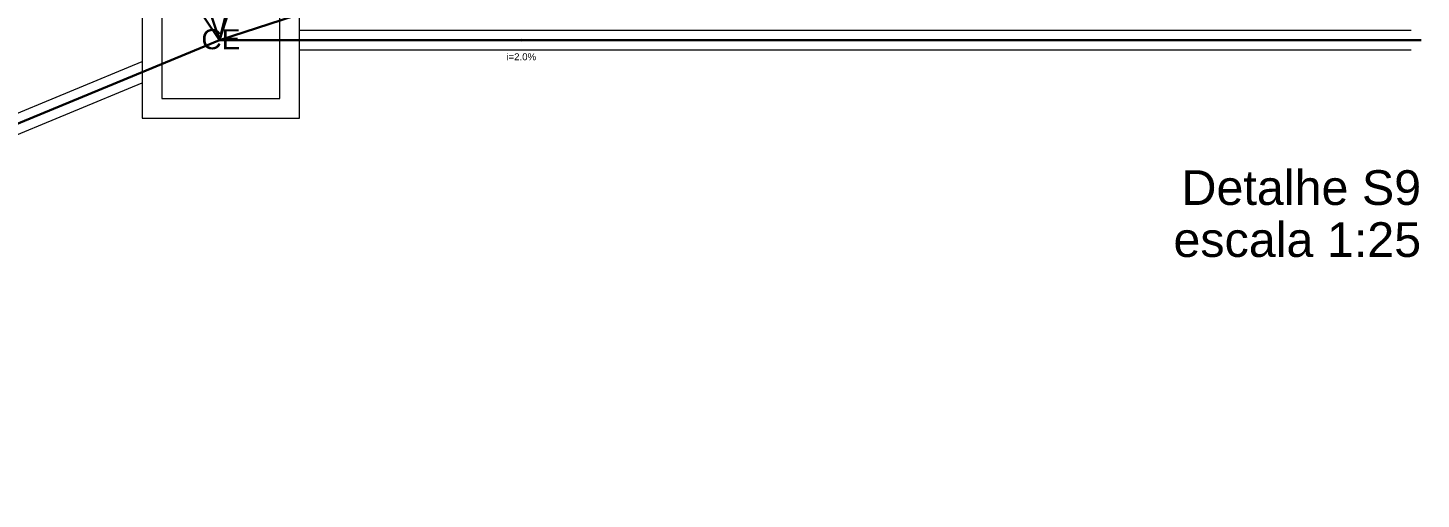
# Model space of a CAD drawing. Header units: inches. Extents: x -27 to 114, y -35 to 60.
# Drawn here: x 61.82 to 68.91, y -33.78 to -31.38 of the extents above; entities that cross this region are included whole.
import ezdxf

# ---------------------------------------------------------------- set-up
doc = ezdxf.new("R2010")
doc.units = ezdxf.units.IN
doc.header["$LTSCALE"] = 10
doc.header["$MEASUREMENT"] = 0
doc.linetypes.add('Dashed', pattern=[0.75, 0.5, -0.25])
for name, color, linetype, lineweight in [('DI-Títulos', 7, 'Continuous', 30), ('Simbolos', 160, 'Continuous', 20), ('Simbolos_int', 5, 'Continuous', 5), ('TQ-Sentido tubo', 8, 'Continuous', 20), ('TQ-Seção tubo', 160, 'Continuous', 20), ('TQ-Textos tubo', 7, 'Continuous', 20), ('TQ-Tubos', 6, 'Continuous', 30), ('TQ-Tubos detalhe', 6, 'Continuous', 30), ('xeixo', 3, 'Continuous', 20)]:
    doc.layers.add(name, color=color, linetype=linetype, lineweight=lineweight)
doc.styles.add('Arial', font='arial.ttf')

# ---------------------------------------------------------------- blocks, each defined once
blk = doc.blocks.new('_Closed')
at = {"color": 0, "linetype": 'ByBlock', "lineweight": -2}
for p, q in [((-1, 0.166667), (0, 0)), ((-1, 0.166667), (-1, -0.166667)), ((0, 0), (-1, -0.166667)), ((0, 0), (-1, 0))]:
    blk.add_line(p, q, dxfattribs=at)

msp = doc.modelspace()

# ---------------------------------------------------------------- linework, layer by layer
at = {"layer": 'Simbolos', "linetype": 'Continuous'}
msp.add_lwpolyline([(62.4012, -31.8379), (63.2012, -31.8379), (63.2012, -31.0379), (62.4012, -31.0379), (62.4012, -31.8379)], close=True, dxfattribs=at)
at = {"layer": 'Simbolos_int', "linetype": 'Dashed'}
msp.add_lwpolyline([(62.5012, -31.7379), (63.1012, -31.7379), (63.1012, -31.1379), (62.5012, -31.1379), (62.5012, -31.7379)], close=True, dxfattribs=at)
at = {"layer": 'TQ-Sentido tubo'}
msp.add_lwpolyline([(64.3338, -31.4404), (64.2949, -31.4404)], dxfattribs=at)
at = {"layer": 'TQ-Seção tubo'}
for p, q in [((63.2012, -31.3904), (68.8612, -31.3904)), ((63.2012, -31.4904), (68.8612, -31.4904)), ((57.2456, -33.6846), (62.4012, -31.5491)), ((57.2839, -33.777), (62.4012, -31.6574))]:
    msp.add_line(p, q, dxfattribs=at)
at = {"layer": 'TQ-Tubos'}
for p, q in [((57.2186, -33.7499), (62.7942, -31.4404)), ((62.7942, -31.4404), (68.9112, -31.4404))]:
    msp.add_line(p, q, dxfattribs=at)
at = {"layer": 'TQ-Tubos detalhe'}
for p in [(61.7052, -28.1724), (63.4862, -28.6274), (61.7159, -29.8275), (63.2858, -29.9163), (65.1282, -30.6809)]:
    msp.add_line(p, (62.7942, -31.4404), dxfattribs=at)
at = {"layer": 'xeixo'}
for p, q in [((61.7052, -28.1724), (62.7942, -31.4404)), ((63.4862, -28.6274), (62.7942, -31.4404)), ((61.4552, -29.4374), (62.7942, -31.4404)), ((62.7942, -31.4404), (63.3822, -29.6174)), ((65.1282, -30.6809), (62.7942, -31.4404)), ((62.7942, -31.4404), (60.521, -32.382)), ((62.7942, -31.4404), (65.5237, -31.4404))]:
    msp.add_line(p, q, dxfattribs=at)

# ---------------------------------------------------------------- block references
at = {"layer": 'TQ-Sentido tubo', "xscale": 0.03170202377216924, "yscale": 0.03170202377216924, "zscale": 0.03170202377216924}
msp.add_blockref('_Closed', (64.3655, -31.4404), dxfattribs=at)

# ---------------------------------------------------------------- texts
at = {"layer": 'DI-Títulos', "char_height": 0.1765, "attachment_point": 9, "line_spacing_factor": 0.798, "style": 'Arial'}
for s, insert, width in [('Detalhe S9', (68.9112, -32.2817), 1.349559), ('escala 1:25', (68.9112, -32.5465), 1.396095)]:
    msp.add_mtext(s, dxfattribs=dict(at, insert=insert, width=width))
at = {"layer": 'Simbolos', "insert": (62.7022, -31.4882), "char_height": 0.10214, "width": 0.217852, "attachment_point": 7, "line_spacing_factor": 0.798, "style": 'Arial'}
msp.add_mtext('CE', dxfattribs=at)
at = {"layer": 'TQ-Textos tubo', "insert": (64.3302, -31.5433), "char_height": 0.0353, "width": 0.170374, "attachment_point": 8, "line_spacing_factor": 0.798, "style": 'Arial'}
msp.add_mtext('i=2.0%', dxfattribs=at)

doc.saveas('drawing.dxf')
